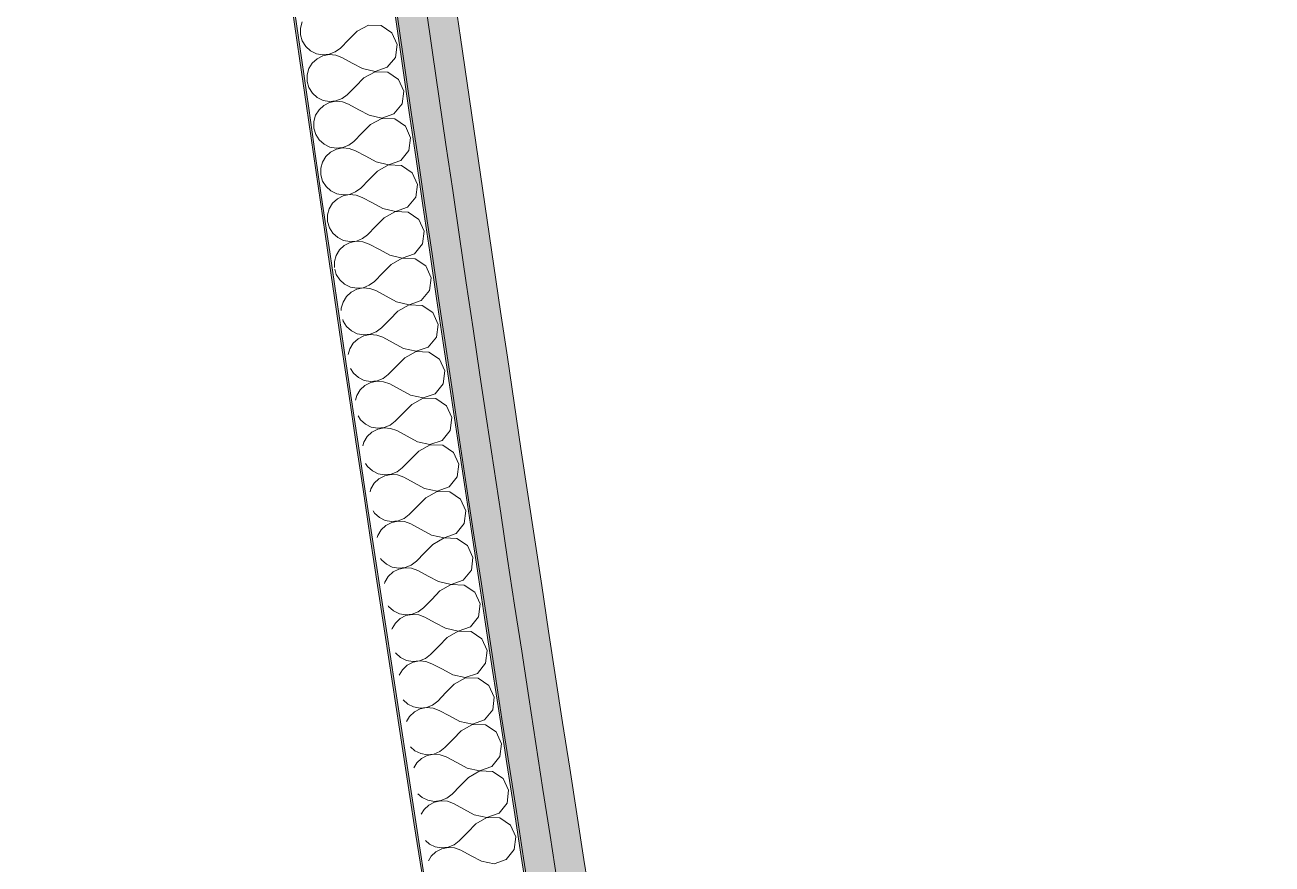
# Model space of a CAD drawing. Header units: millimetres. Extents: x -50172 to 90294, y -80883 to 25069.
# Drawn here: x -41749 to -41119, y -62961 to -62537 of the extents above; entities that cross this region are included whole.
import ezdxf
from ezdxf.enums import TextEntityAlignment as Align

# ---------------------------------------------------------------- set-up
doc = ezdxf.new("R2010")
doc.units = ezdxf.units.MM
doc.header["$MEASUREMENT"] = 0
doc.linetypes.add('Double Dashed', pattern=[1093.611073, 529.166651, -211.666656, 141.111112, -211.666656])
for name, color, linetype in [('A-25-M_Wall_Ext', 7, 'Continuous'), ('New_A-15-MG_Structural_Grid_Phase_2', 7, 'Continuous'), ('New_A-20-M_Floor_Slab', 7, 'Continuous'), ('New_A-25-M_Wall_Int', 7, 'Continuous')]:
    doc.layers.add(name, color=color, linetype=linetype)
for name, color, linetype, lineweight in [('A-25-M_Wall_Ext_Pen_No__1', 7, 'Continuous', 13), ('New_A-20-M_Floor_Slab_Pen_No__89', 8, 'Continuous', 20), ('New_A-25-M_Wall_Int_Pen_No__1', 7, 'Continuous', 13), ('New_A-25-M_Wall_Int_Pen_No__150', 7, 'Continuous', 0)]:
    doc.layers.add(name, color=color, linetype=linetype, lineweight=lineweight)
for name, color, linetype, lineweight, true_color in [('A-25-M_Wall_Ext_Pen_No__107', 7, 'Continuous', 15, 0xa6a6a6), ('New_A-15-MG_Structural_Grid_Phase_2_Pen_No__222', 7, 'Continuous', 13, 0x65af33), ('New_A-25-M_Wall_Int_Pen_No__107', 7, 'Continuous', 15, 0xa6a6a6), ('New_A-25-M_Wall_Int_Pen_No__81', 7, 'Continuous', 20, 0x6a6a6a)]:
    doc.layers.add(name, color=color, linetype=linetype, lineweight=lineweight, true_color=true_color)
doc.styles.add('GENERATED_STYLE_4', font='')
doc.styles.get('GENERATED_STYLE_4').set_extended_font_data('Swis721 BT')

# ---------------------------------------------------------------- blocks, each defined once
blk = doc.blocks.new('Slab_63_1', base_point=(-42333.29, -61441.2))
at = {"layer": 'New_A-20-M_Floor_Slab_Pen_No__89', "linetype": 'Continuous', "flags": 128}
blk.add_lwpolyline([(-42333.29, -61441.2), (-41972.22, -61401.42), (-41891.31, -61215.87), (-38443.39, -62719.34), (-39389.38, -64888.81), (-38066.61, -65465.6), (-36669.45, -66074.83), (-37137.69, -67148.64), (-37136.69, -67149.07), (-38218.56, -69630.14, -0.146996), (-40926.49, -67202.74, -0.080916), (-41673.87, -65403.74, -0.028315)], format="xyb", close=True, dxfattribs=at)
blk = doc.blocks.new('*X569')
at = {"layer": 'New_A-25-M_Wall_Int_Pen_No__150', "linetype": 'Continuous'}
for p, q in [((-41608.98, -62535), (-41609.87, -62538.16)), ((-41609.87, -62538.16), (-41609.85, -62541.45)), ((-41575.55, -62536.56), (-41581.23, -62539.74)), ((-41569.05, -62536.85), (-41575.55, -62536.56)), ((-41563.67, -62540.51), (-41569.05, -62536.85)), ((-41609.85, -62541.45), (-41608.94, -62544.61)), ((-41608.94, -62544.61), (-41607.2, -62547.4)), ((-41585.43, -62543.95), (-41589.64, -62548.17)), ((-41581.23, -62539.74), (-41585.43, -62543.95)), ((-41561.02, -62546.45), (-41563.67, -62540.51)), ((-41607.2, -62547.4), (-41604.76, -62549.61)), ((-41604.76, -62549.61), (-41601.82, -62551.07)), ((-41601.82, -62551.07), (-41598.58, -62551.66)), ((-41598.53, -62552.07), (-41601.46, -62553.56)), ((-41598.58, -62551.66), (-41595.31, -62551.35)), ((-41595.3, -62551.45), (-41598.53, -62552.07)), ((-41595.31, -62551.35), (-41592.25, -62550.16)), ((-41592.03, -62551.73), (-41595.3, -62551.45)), ((-41592.25, -62550.16), (-41589.64, -62548.17)), ((-41588.96, -62552.89), (-41592.03, -62551.73)), ((-41561.88, -62552.9), (-41561.02, -62546.45)), ((-41603.87, -62555.79), (-41605.58, -62558.59)), ((-41601.46, -62553.56), (-41603.87, -62555.79)), ((-41583.73, -62555.75), (-41588.96, -62552.89)), ((-41578.51, -62558.6), (-41583.73, -62555.75)), ((-41572.16, -62560.04), (-41566.01, -62557.93)), ((-41566.01, -62557.93), (-41561.88, -62552.9)), ((-41605.58, -62558.59), (-41606.46, -62561.76)), ((-41606.46, -62561.76), (-41606.44, -62565.05)), ((-41577.83, -62563.32), (-41582.03, -62567.54)), ((-41578.51, -62558.6), (-41572.16, -62560.04)), ((-41572.15, -62560.14), (-41577.83, -62563.32)), ((-41565.65, -62560.42), (-41572.15, -62560.14)), ((-41560.27, -62564.08), (-41565.65, -62560.42)), ((-41557.61, -62570.01), (-41560.27, -62564.08)), ((-41606.44, -62565.05), (-41605.53, -62568.21)), ((-41605.53, -62568.21), (-41603.79, -62571)), ((-41603.79, -62571), (-41601.35, -62573.2)), ((-41582.03, -62567.54), (-41586.23, -62571.76)), ((-41558.47, -62576.46), (-41557.61, -62570.01)), ((-41601.35, -62573.2), (-41598.4, -62574.66)), ((-41598.04, -62577.15), (-41600.45, -62579.38)), ((-41598.4, -62574.66), (-41595.17, -62575.25)), ((-41595.11, -62575.66), (-41598.04, -62577.15)), ((-41595.17, -62575.25), (-41591.9, -62574.94)), ((-41591.89, -62575.03), (-41595.11, -62575.66)), ((-41591.9, -62574.94), (-41588.84, -62573.74)), ((-41588.62, -62575.31), (-41591.89, -62575.03)), ((-41588.84, -62573.74), (-41586.23, -62571.76)), ((-41585.54, -62576.47), (-41588.62, -62575.31)), ((-41580.32, -62579.33), (-41585.54, -62576.47)), ((-41562.59, -62581.5), (-41558.47, -62576.46)), ((-41602.16, -62582.19), (-41603.04, -62585.36)), ((-41600.45, -62579.38), (-41602.16, -62582.19)), ((-41575.09, -62582.18), (-41580.32, -62579.33)), ((-41575.09, -62582.18), (-41568.75, -62583.61)), ((-41568.75, -62583.61), (-41562.59, -62581.5)), ((-41603.04, -62585.36), (-41603.02, -62588.64)), ((-41603.02, -62588.64), (-41602.11, -62591.8)), ((-41574.41, -62586.89), (-41578.6, -62591.11)), ((-41568.73, -62583.71), (-41574.41, -62586.89)), ((-41562.23, -62583.99), (-41568.73, -62583.71)), ((-41556.85, -62587.64), (-41562.23, -62583.99)), ((-41554.19, -62593.58), (-41556.85, -62587.64)), ((-41602.11, -62591.8), (-41600.36, -62594.59)), ((-41600.36, -62594.59), (-41597.92, -62596.79)), ((-41585.42, -62597.33), (-41582.8, -62595.34)), ((-41578.6, -62591.11), (-41582.8, -62595.34)), ((-41555.04, -62600.03), (-41554.19, -62593.58)), ((-41597.92, -62596.79), (-41594.98, -62598.25)), ((-41594.61, -62600.74), (-41597.02, -62602.97)), ((-41594.98, -62598.25), (-41591.75, -62598.84)), ((-41591.69, -62599.25), (-41594.61, -62600.74)), ((-41591.75, -62598.84), (-41588.48, -62598.52)), ((-41588.46, -62598.62), (-41591.69, -62599.25)), ((-41588.48, -62598.52), (-41585.42, -62597.33)), ((-41585.19, -62598.89), (-41588.46, -62598.62)), ((-41582.11, -62600.05), (-41585.19, -62598.89)), ((-41576.89, -62602.9), (-41582.11, -62600.05)), ((-41559.16, -62605.07), (-41555.04, -62600.03)), ((-41598.73, -62605.78), (-41599.61, -62608.95)), ((-41597.02, -62602.97), (-41598.73, -62605.78)), ((-41571.66, -62605.75), (-41576.89, -62602.9)), ((-41571.66, -62605.75), (-41565.31, -62607.19)), ((-41565.3, -62607.28), (-41570.97, -62610.47)), ((-41565.31, -62607.19), (-41559.16, -62605.07)), ((-41558.8, -62607.55), (-41565.3, -62607.28)), ((-41553.41, -62611.2), (-41558.8, -62607.55)), ((-41599.61, -62608.95), (-41599.59, -62612.24)), ((-41599.59, -62612.24), (-41598.67, -62615.39)), ((-41575.17, -62614.69), (-41579.36, -62618.92)), ((-41570.97, -62610.47), (-41575.17, -62614.69)), ((-41550.75, -62617.14), (-41553.41, -62611.2)), ((-41598.67, -62615.39), (-41596.92, -62618.18)), ((-41596.92, -62618.18), (-41594.48, -62620.38)), ((-41594.48, -62620.38), (-41591.53, -62621.83)), ((-41585.03, -62622.11), (-41581.98, -62620.91)), ((-41581.98, -62620.91), (-41579.36, -62618.92)), ((-41551.6, -62623.59), (-41550.75, -62617.14)), ((-41593.58, -62626.56), (-41595.29, -62629.37)), ((-41591.17, -62624.32), (-41593.58, -62626.56)), ((-41591.53, -62621.83), (-41588.3, -62622.42)), ((-41588.24, -62622.83), (-41591.17, -62624.32)), ((-41588.3, -62622.42), (-41585.03, -62622.11)), ((-41585.02, -62622.2), (-41588.24, -62622.83)), ((-41581.75, -62622.47), (-41585.02, -62622.2)), ((-41578.67, -62623.63), (-41581.75, -62622.47)), ((-41573.44, -62626.48), (-41578.67, -62623.63)), ((-41568.21, -62629.32), (-41573.44, -62626.48)), ((-41555.71, -62628.63), (-41551.6, -62623.59)), ((-41595.29, -62629.37), (-41596.16, -62632.54)), ((-41596.16, -62632.54), (-41596.14, -62635.83)), ((-41568.21, -62629.32), (-41561.86, -62630.75)), ((-41561.85, -62630.85), (-41567.52, -62634.04)), ((-41561.86, -62630.75), (-41555.71, -62628.63)), ((-41555.35, -62631.12), (-41561.85, -62630.85)), ((-41549.96, -62634.76), (-41555.35, -62631.12)), ((-41596.14, -62635.83), (-41595.21, -62638.98)), ((-41595.21, -62638.98), (-41593.47, -62641.77)), ((-41571.71, -62638.27), (-41575.91, -62642.49)), ((-41567.52, -62634.04), (-41571.71, -62638.27)), ((-41547.29, -62640.7), (-41549.96, -62634.76)), ((-41593.47, -62641.77), (-41591.03, -62643.97)), ((-41591.03, -62643.97), (-41588.08, -62645.42)), ((-41588.08, -62645.42), (-41584.84, -62646.01)), ((-41584.78, -62646.42), (-41587.71, -62647.91)), ((-41584.84, -62646.01), (-41581.58, -62645.69)), ((-41581.56, -62645.78), (-41584.78, -62646.42)), ((-41581.58, -62645.69), (-41578.52, -62644.49)), ((-41578.29, -62646.05), (-41581.56, -62645.78)), ((-41578.52, -62644.49), (-41575.91, -62642.49)), ((-41575.21, -62647.21), (-41578.29, -62646.05)), ((-41548.14, -62647.15), (-41547.29, -62640.7)), ((-41590.12, -62650.15), (-41591.82, -62652.96)), ((-41587.71, -62647.91), (-41590.12, -62650.15)), ((-41569.98, -62650.05), (-41575.21, -62647.21)), ((-41564.75, -62652.9), (-41569.98, -62650.05)), ((-41564.75, -62652.9), (-41558.4, -62654.32)), ((-41558.4, -62654.32), (-41552.25, -62652.19)), ((-41552.25, -62652.19), (-41548.14, -62647.15)), ((-41591.82, -62652.96), (-41592.7, -62656.13)), ((-41592.7, -62656.13), (-41592.67, -62659.01)), ((-41564.06, -62657.61), (-41568.25, -62661.84)), ((-41558.39, -62654.41), (-41564.06, -62657.61)), ((-41551.89, -62654.68), (-41558.39, -62654.41)), ((-41546.49, -62658.32), (-41551.89, -62654.68)), ((-41543.82, -62664.25), (-41546.49, -62658.32)), ((-41592.54, -62659.87), (-41591.75, -62662.57)), ((-41591.75, -62662.57), (-41590, -62665.36)), ((-41590, -62665.36), (-41587.55, -62667.56)), ((-41568.25, -62661.84), (-41572.44, -62666.07)), ((-41544.67, -62670.71), (-41543.82, -62664.25)), ((-41587.55, -62667.56), (-41584.6, -62669)), ((-41584.24, -62671.49), (-41586.64, -62673.73)), ((-41584.6, -62669), (-41581.37, -62669.59)), ((-41581.31, -62670), (-41584.24, -62671.49)), ((-41581.37, -62669.59), (-41578.1, -62669.27)), ((-41578.09, -62669.36), (-41581.31, -62670)), ((-41578.1, -62669.27), (-41575.05, -62668.06)), ((-41574.82, -62669.63), (-41578.09, -62669.36)), ((-41575.05, -62668.06), (-41572.44, -62666.07)), ((-41571.74, -62670.78), (-41574.82, -62669.63)), ((-41566.51, -62673.62), (-41571.74, -62670.78)), ((-41548.78, -62675.75), (-41544.67, -62670.71)), ((-41588.35, -62676.54), (-41589.22, -62679.71)), ((-41586.64, -62673.73), (-41588.35, -62676.54)), ((-41561.27, -62676.46), (-41566.51, -62673.62)), ((-41561.27, -62676.46), (-41554.92, -62677.88)), ((-41554.91, -62677.98), (-41560.58, -62681.18)), ((-41554.92, -62677.88), (-41548.78, -62675.75)), ((-41548.41, -62678.24), (-41554.91, -62677.98)), ((-41589.22, -62679.71), (-41589.21, -62680.86)), ((-41560.58, -62681.18), (-41564.76, -62685.41)), ((-41543.01, -62681.88), (-41548.41, -62678.24)), ((-41540.34, -62687.81), (-41543.01, -62681.88)), ((-41588.49, -62685.39), (-41588.26, -62686.16)), ((-41588.26, -62686.16), (-41586.51, -62688.94)), ((-41586.51, -62688.94), (-41584.07, -62691.14)), ((-41571.56, -62691.64), (-41568.95, -62689.64)), ((-41564.76, -62685.41), (-41568.95, -62689.64)), ((-41541.18, -62694.26), (-41540.34, -62687.81)), ((-41584.07, -62691.14), (-41581.12, -62692.58)), ((-41580.75, -62695.07), (-41583.15, -62697.31)), ((-41581.12, -62692.58), (-41577.88, -62693.17)), ((-41577.82, -62693.58), (-41580.75, -62695.07)), ((-41577.88, -62693.17), (-41574.62, -62692.84)), ((-41574.6, -62692.94), (-41577.82, -62693.58)), ((-41574.62, -62692.84), (-41571.56, -62691.64)), ((-41571.33, -62693.2), (-41574.6, -62692.94)), ((-41568.25, -62694.36), (-41571.33, -62693.2)), ((-41563.02, -62697.19), (-41568.25, -62694.36)), ((-41545.28, -62699.31), (-41541.18, -62694.26)), ((-41584.85, -62700.12), (-41585.67, -62703.12)), ((-41583.15, -62697.31), (-41584.85, -62700.12)), ((-41557.78, -62700.03), (-41563.02, -62697.19)), ((-41557.78, -62700.03), (-41551.43, -62701.44)), ((-41551.42, -62701.54), (-41557.08, -62704.74)), ((-41551.43, -62701.44), (-41545.28, -62699.31)), ((-41544.91, -62701.8), (-41551.42, -62701.54)), ((-41539.52, -62705.43), (-41544.91, -62701.8)), ((-41561.26, -62708.98), (-41565.45, -62713.21)), ((-41557.08, -62704.74), (-41561.26, -62708.98)), ((-41536.84, -62711.36), (-41539.52, -62705.43)), ((-41584.58, -62710.04), (-41583.01, -62712.52)), ((-41583.01, -62712.52), (-41580.57, -62714.72)), ((-41580.57, -62714.72), (-41577.61, -62716.16)), ((-41571.11, -62716.42), (-41568.06, -62715.21)), ((-41568.06, -62715.21), (-41565.45, -62713.21)), ((-41537.67, -62717.81), (-41536.84, -62711.36)), ((-41579.65, -62720.89), (-41581.35, -62723.71)), ((-41577.24, -62718.65), (-41579.65, -62720.89)), ((-41577.61, -62716.16), (-41574.38, -62716.74)), ((-41574.32, -62717.15), (-41577.24, -62718.65)), ((-41574.38, -62716.74), (-41571.11, -62716.42)), ((-41571.1, -62716.51), (-41574.32, -62717.15)), ((-41567.82, -62716.78), (-41571.1, -62716.51)), ((-41564.75, -62717.93), (-41567.82, -62716.78)), ((-41559.51, -62720.76), (-41564.75, -62717.93)), ((-41554.27, -62723.59), (-41559.51, -62720.76)), ((-41541.78, -62722.86), (-41537.67, -62717.81)), ((-41581.35, -62723.71), (-41582.02, -62726.17)), ((-41553.57, -62728.3), (-41557.75, -62732.54)), ((-41554.27, -62723.59), (-41547.92, -62725)), ((-41547.91, -62725.1), (-41553.57, -62728.3)), ((-41547.92, -62725), (-41541.78, -62722.86)), ((-41541.41, -62725.35), (-41547.91, -62725.1)), ((-41536.01, -62728.98), (-41541.41, -62725.35)), ((-41580.76, -62734.1), (-41579.5, -62736.1)), ((-41557.75, -62732.54), (-41561.93, -62736.78)), ((-41533.32, -62734.91), (-41536.01, -62728.98)), ((-41579.5, -62736.1), (-41577.05, -62738.3)), ((-41577.05, -62738.3), (-41574.1, -62739.74)), ((-41574.1, -62739.74), (-41570.86, -62740.32)), ((-41570.8, -62740.73), (-41573.72, -62742.23)), ((-41570.86, -62740.32), (-41567.59, -62739.99)), ((-41567.58, -62740.08), (-41570.8, -62740.73)), ((-41567.59, -62739.99), (-41564.54, -62738.78)), ((-41564.31, -62740.35), (-41567.58, -62740.08)), ((-41564.54, -62738.78), (-41561.93, -62736.78)), ((-41561.23, -62741.49), (-41564.31, -62740.35)), ((-41534.15, -62741.36), (-41533.32, -62734.91)), ((-41577.82, -62747.28), (-41578.36, -62749.25)), ((-41576.13, -62744.47), (-41577.82, -62747.28)), ((-41573.72, -62742.23), (-41576.13, -62744.47)), ((-41555.99, -62744.32), (-41561.23, -62741.49)), ((-41550.75, -62747.15), (-41555.99, -62744.32)), ((-41550.75, -62747.15), (-41544.4, -62748.56)), ((-41544.4, -62748.56), (-41538.25, -62746.42)), ((-41538.25, -62746.42), (-41534.15, -62741.36)), ((-41550.04, -62751.87), (-41554.22, -62756.11)), ((-41544.38, -62748.66), (-41550.04, -62751.87)), ((-41537.88, -62748.9), (-41544.38, -62748.66)), ((-41532.48, -62752.53), (-41537.88, -62748.9)), ((-41529.79, -62758.46), (-41532.48, -62752.53)), ((-41576.95, -62758.12), (-41575.96, -62759.68)), ((-41575.96, -62759.68), (-41573.52, -62761.87)), ((-41554.22, -62756.11), (-41558.4, -62760.35)), ((-41530.62, -62764.91), (-41529.79, -62758.46)), ((-41573.52, -62761.87), (-41570.56, -62763.31)), ((-41570.19, -62765.8), (-41572.59, -62768.04)), ((-41570.56, -62763.31), (-41567.33, -62763.89)), ((-41567.27, -62764.3), (-41570.19, -62765.8)), ((-41567.33, -62763.89), (-41564.06, -62763.56)), ((-41564.05, -62763.65), (-41567.27, -62764.3)), ((-41564.06, -62763.56), (-41561.01, -62762.35)), ((-41560.77, -62763.91), (-41564.05, -62763.65)), ((-41561.01, -62762.35), (-41558.4, -62760.35)), ((-41557.69, -62765.06), (-41560.77, -62763.91)), ((-41552.45, -62767.89), (-41557.69, -62765.06)), ((-41534.72, -62769.97), (-41530.62, -62764.91)), ((-41574.28, -62770.86), (-41574.69, -62772.36)), ((-41572.59, -62768.04), (-41574.28, -62770.86)), ((-41547.21, -62770.71), (-41552.45, -62767.89)), ((-41547.21, -62770.71), (-41540.86, -62772.12)), ((-41540.84, -62772.21), (-41546.5, -62775.42)), ((-41540.86, -62772.12), (-41534.72, -62769.97)), ((-41534.34, -62772.45), (-41540.84, -62772.21)), ((-41528.94, -62776.08), (-41534.34, -62772.45)), ((-41546.5, -62775.42), (-41550.68, -62779.67)), ((-41526.25, -62782), (-41528.94, -62776.08)), ((-41573.14, -62782.11), (-41572.42, -62783.25)), ((-41572.42, -62783.25), (-41569.97, -62785.45)), ((-41557.46, -62785.91), (-41554.85, -62783.91)), ((-41550.68, -62779.67), (-41554.85, -62783.91)), ((-41527.07, -62788.46), (-41526.25, -62782)), ((-41569.97, -62785.45), (-41567.01, -62786.88)), ((-41566.64, -62789.37), (-41569.04, -62791.62)), ((-41567.01, -62786.88), (-41563.78, -62787.46)), ((-41563.72, -62787.87), (-41566.64, -62789.37)), ((-41563.78, -62787.46), (-41560.51, -62787.13)), ((-41560.5, -62787.22), (-41563.72, -62787.87)), ((-41560.51, -62787.13), (-41557.46, -62785.91)), ((-41557.22, -62787.48), (-41560.5, -62787.22)), ((-41554.14, -62788.62), (-41557.22, -62787.48)), ((-41548.9, -62791.45), (-41554.14, -62788.62)), ((-41543.66, -62794.27), (-41548.9, -62791.45)), ((-41531.16, -62793.52), (-41527.07, -62788.46)), ((-41570.73, -62794.43), (-41571.02, -62795.5)), ((-41569.04, -62791.62), (-41570.73, -62794.43)), ((-41543.66, -62794.27), (-41537.3, -62795.67)), ((-41537.29, -62795.76), (-41542.95, -62798.98)), ((-41537.3, -62795.67), (-41531.16, -62793.52)), ((-41530.79, -62796), (-41537.29, -62795.76)), ((-41525.38, -62799.62), (-41530.79, -62796)), ((-41547.12, -62803.23), (-41551.29, -62807.47)), ((-41542.95, -62798.98), (-41547.12, -62803.23)), ((-41522.69, -62805.55), (-41525.38, -62799.62)), ((-41569.34, -62806.06), (-41568.86, -62806.83)), ((-41568.86, -62806.83), (-41566.41, -62809.02)), ((-41566.41, -62809.02), (-41563.45, -62810.45)), ((-41556.95, -62810.69), (-41553.9, -62809.48)), ((-41553.9, -62809.48), (-41551.29, -62807.47)), ((-41523.51, -62812), (-41522.69, -62805.55)), ((-41565.47, -62815.19), (-41567.16, -62818.01)), ((-41563.07, -62812.94), (-41565.47, -62815.19)), ((-41563.45, -62810.45), (-41560.22, -62811.02)), ((-41560.15, -62811.44), (-41563.07, -62812.94)), ((-41560.22, -62811.02), (-41556.95, -62810.69)), ((-41556.93, -62810.79), (-41560.15, -62811.44)), ((-41553.66, -62811.04), (-41556.93, -62810.79)), ((-41550.58, -62812.18), (-41553.66, -62811.04)), ((-41545.34, -62815), (-41550.58, -62812.18)), ((-41540.09, -62817.82), (-41545.34, -62815)), ((-41527.6, -62817.06), (-41523.51, -62812)), ((-41567.16, -62818.01), (-41567.34, -62818.67)), ((-41539.38, -62822.53), (-41543.55, -62826.78)), ((-41540.09, -62817.82), (-41533.74, -62819.22)), ((-41533.72, -62819.31), (-41539.38, -62822.53)), ((-41533.74, -62819.22), (-41527.6, -62817.06)), ((-41527.22, -62819.55), (-41533.72, -62819.31)), ((-41521.81, -62823.17), (-41527.22, -62819.55)), ((-41543.55, -62826.78), (-41547.72, -62831.03)), ((-41519.11, -62829.09), (-41521.81, -62823.17)), ((-41519.93, -62835.54), (-41519.11, -62829.09)), ((-41565.55, -62829.97), (-41565.28, -62830.4)), ((-41565.28, -62830.4), (-41562.83, -62832.59)), ((-41562.83, -62832.59), (-41559.87, -62834.02)), ((-41559.87, -62834.02), (-41556.64, -62834.59)), ((-41556.57, -62835), (-41559.49, -62836.51)), ((-41556.64, -62834.59), (-41553.37, -62834.25)), ((-41553.36, -62834.35), (-41556.57, -62835)), ((-41553.37, -62834.25), (-41550.32, -62833.04)), ((-41550.08, -62834.6), (-41553.36, -62834.35)), ((-41550.32, -62833.04), (-41547.72, -62831.03)), ((-41547, -62835.74), (-41550.08, -62834.6)), ((-41524.01, -62840.61), (-41519.93, -62835.54)), ((-41563.58, -62841.57), (-41563.66, -62841.88)), ((-41561.89, -62838.76), (-41563.58, -62841.57)), ((-41559.49, -62836.51), (-41561.89, -62838.76)), ((-41541.75, -62838.56), (-41547, -62835.74)), ((-41536.51, -62841.37), (-41541.75, -62838.56)), ((-41536.51, -62841.37), (-41530.15, -62842.77)), ((-41530.15, -62842.77), (-41524.01, -62840.61)), ((-41535.79, -62846.08), (-41539.96, -62850.34)), ((-41530.14, -62842.86), (-41535.79, -62846.08)), ((-41523.63, -62843.09), (-41530.14, -62842.86)), ((-41518.22, -62846.71), (-41523.63, -62843.09)), ((-41515.52, -62852.63), (-41518.22, -62846.71)), ((-41561.76, -62853.85), (-41561.69, -62853.97)), ((-41561.69, -62853.97), (-41559.24, -62856.15)), ((-41539.96, -62850.34), (-41544.12, -62854.59)), ((-41516.33, -62859.08), (-41515.52, -62852.63)), ((-41559.24, -62856.15), (-41556.28, -62857.58)), ((-41555.9, -62860.07), (-41558.29, -62862.32)), ((-41556.28, -62857.58), (-41553.04, -62858.15)), ((-41552.98, -62858.56), (-41555.9, -62860.07)), ((-41553.04, -62858.15), (-41549.78, -62857.81)), ((-41549.76, -62857.91), (-41552.98, -62858.56)), ((-41549.78, -62857.81), (-41546.73, -62856.6)), ((-41546.49, -62858.16), (-41549.76, -62857.91)), ((-41546.73, -62856.6), (-41544.12, -62854.59)), ((-41543.4, -62859.3), (-41546.49, -62858.16)), ((-41538.16, -62862.11), (-41543.4, -62859.3)), ((-41520.42, -62864.15), (-41516.33, -62859.08)), ((-41558.29, -62862.32), (-41559.97, -62865.13)), ((-41532.91, -62864.92), (-41538.16, -62862.11)), ((-41532.91, -62864.92), (-41526.55, -62866.31)), ((-41526.54, -62866.41), (-41532.19, -62869.63)), ((-41526.55, -62866.31), (-41520.42, -62864.15)), ((-41520.04, -62866.63), (-41526.54, -62866.41)), ((-41514.62, -62870.25), (-41520.04, -62866.63)), ((-41532.19, -62869.63), (-41536.35, -62873.89)), ((-41511.92, -62876.16), (-41514.62, -62870.25)), ((-41557.99, -62877.61), (-41555.63, -62879.72)), ((-41555.63, -62879.72), (-41552.67, -62881.15)), ((-41543.12, -62880.15), (-41540.52, -62878.14)), ((-41536.35, -62873.89), (-41540.52, -62878.14)), ((-41512.72, -62882.62), (-41511.92, -62876.16)), ((-41554.68, -62885.89), (-41556.26, -62888.53)), ((-41552.29, -62883.63), (-41554.68, -62885.89)), ((-41552.67, -62881.15), (-41549.43, -62881.71)), ((-41549.37, -62882.12), (-41552.29, -62883.63)), ((-41549.43, -62881.71), (-41546.17, -62881.37)), ((-41546.15, -62881.47), (-41549.37, -62882.12)), ((-41546.17, -62881.37), (-41543.12, -62880.15)), ((-41542.88, -62881.72), (-41546.15, -62881.47)), ((-41539.79, -62882.85), (-41542.88, -62881.72)), ((-41534.55, -62885.66), (-41539.79, -62882.85)), ((-41529.3, -62888.47), (-41534.55, -62885.66)), ((-41516.8, -62887.69), (-41512.72, -62882.62)), ((-41529.3, -62888.47), (-41522.94, -62889.86)), ((-41522.92, -62889.95), (-41528.57, -62893.18)), ((-41522.94, -62889.86), (-41516.8, -62887.69)), ((-41516.42, -62890.17), (-41522.92, -62889.95)), ((-41511.01, -62893.78), (-41516.42, -62890.17)), ((-41532.73, -62897.44), (-41536.9, -62901.7)), ((-41528.57, -62893.18), (-41532.73, -62897.44)), ((-41508.3, -62899.7), (-41511.01, -62893.78)), ((-41554.24, -62901.3), (-41552, -62903.28)), ((-41552, -62903.28), (-41549.05, -62904.71)), ((-41549.05, -62904.71), (-41545.81, -62905.27)), ((-41545.81, -62905.27), (-41542.54, -62904.93)), ((-41542.54, -62904.93), (-41539.49, -62903.71)), ((-41539.49, -62903.71), (-41536.9, -62901.7)), ((-41509.1, -62906.15), (-41508.3, -62899.7)), ((-41551.05, -62909.45), (-41552.55, -62911.95)), ((-41548.66, -62907.19), (-41551.05, -62909.45)), ((-41545.75, -62905.68), (-41548.66, -62907.19)), ((-41542.53, -62905.02), (-41545.75, -62905.68)), ((-41539.25, -62905.27), (-41542.53, -62905.02)), ((-41536.17, -62906.41), (-41539.25, -62905.27)), ((-41530.92, -62909.21), (-41536.17, -62906.41)), ((-41525.67, -62912.02), (-41530.92, -62909.21)), ((-41519.31, -62913.4), (-41513.17, -62911.23)), ((-41513.17, -62911.23), (-41509.1, -62906.15)), ((-41524.94, -62916.73), (-41529.1, -62920.98)), ((-41525.67, -62912.02), (-41519.31, -62913.4)), ((-41519.29, -62913.49), (-41524.94, -62916.73)), ((-41512.79, -62913.71), (-41519.29, -62913.49)), ((-41507.37, -62917.31), (-41512.79, -62913.71)), ((-41504.66, -62923.23), (-41507.37, -62917.31)), ((-41529.1, -62920.98), (-41533.26, -62925.25)), ((-41505.46, -62929.69), (-41504.66, -62923.23)), ((-41550.48, -62924.96), (-41548.37, -62926.84)), ((-41548.37, -62926.84), (-41545.41, -62928.26)), ((-41545.41, -62928.26), (-41542.17, -62928.83)), ((-41542.11, -62929.24), (-41545.02, -62930.75)), ((-41542.17, -62928.83), (-41538.9, -62928.48)), ((-41538.89, -62928.58), (-41542.11, -62929.24)), ((-41538.9, -62928.48), (-41535.86, -62927.26)), ((-41535.61, -62928.82), (-41538.89, -62928.58)), ((-41535.86, -62927.26), (-41533.26, -62925.25)), ((-41532.53, -62929.95), (-41535.61, -62928.82)), ((-41527.28, -62932.76), (-41532.53, -62929.95)), ((-41509.53, -62934.76), (-41505.46, -62929.69)), ((-41547.41, -62933.01), (-41548.83, -62935.38)), ((-41545.02, -62930.75), (-41547.41, -62933.01)), ((-41522.02, -62935.56), (-41527.28, -62932.76)), ((-41522.02, -62935.56), (-41515.66, -62936.93)), ((-41515.66, -62936.93), (-41509.53, -62934.76)), ((-41521.29, -62940.27), (-41525.45, -62944.53)), ((-41515.65, -62937.03), (-41521.29, -62940.27)), ((-41509.15, -62937.24), (-41515.65, -62937.03)), ((-41503.73, -62940.85), (-41509.15, -62937.24)), ((-41501.01, -62946.76), (-41503.73, -62940.85)), ((-41546.73, -62948.61), (-41544.71, -62950.4)), ((-41532.2, -62950.81), (-41529.61, -62948.79)), ((-41525.45, -62944.53), (-41529.61, -62948.79)), ((-41501.8, -62953.22), (-41501.01, -62946.76)), ((-41544.71, -62950.4), (-41541.75, -62951.82)), ((-41541.37, -62954.31), (-41543.75, -62956.56)), ((-41541.75, -62951.82), (-41538.52, -62952.38)), ((-41538.45, -62952.79), (-41541.37, -62954.31)), ((-41538.52, -62952.38), (-41535.25, -62952.03)), ((-41535.23, -62952.13), (-41538.45, -62952.79)), ((-41535.25, -62952.03), (-41532.2, -62950.81)), ((-41531.96, -62952.37), (-41535.23, -62952.13)), ((-41528.87, -62953.5), (-41531.96, -62952.37)), ((-41523.62, -62956.3), (-41528.87, -62953.5)), ((-41505.87, -62958.29), (-41501.8, -62953.22)), ((-41543.75, -62956.56), (-41545.11, -62958.84)), ((-41518.36, -62959.1), (-41523.62, -62956.3)), ((-41518.36, -62959.1), (-41512, -62960.47)), ((-41512, -62960.47), (-41505.87, -62958.29))]:
    blk.add_line(p, q, dxfattribs=at)
blk = doc.blocks.new('Wall_145_1', base_point=(-41650.69, -61617.63))
at = {"layer": 'New_A-25-M_Wall_Int_Pen_No__107', "linetype": 'Continuous'}
for points in [[(-41684.58, -61586.49, 0.020402), (-41209.12, -64570.51), (-41194.31, -64568.08, -0.020347), (-41668.66, -61593.43)], [(-41666.62, -61610.69, 0.02023), (-41194.31, -64568.08), (-41179.5, -64565.64, -0.020174), (-41650.69, -61617.63)]]:
    blk.add_hatch(color=256, dxfattribs=at).paths.add_polyline_path(points)
at = {"layer": 'New_A-25-M_Wall_Int_Pen_No__81', "linetype": 'Continuous', "lineweight": 0, "true_color": 0x353535}
for points in [[(-41748.55, -61486.6, 0.021109), (-41260.46, -64578.96), (-41259.47, -64578.8, -0.021106), (-41747.49, -61487.06)], [(-41687.67, -61568.78, 0.020523), (-41210.1, -64570.68), (-41209.12, -64570.51, -0.02052), (-41686.6, -61569.24)]]:
    blk.add_hatch(color=250, dxfattribs=at).paths.add_polyline_path(points)
at = {"layer": 'New_A-25-M_Wall_Int_Pen_No__1', "linetype": 'Continuous'}
for radius, start, end in [(37093.18, 186.548948, 191.387908), (37092.18, 186.551629, 191.387963), (37042.18, 186.685976, 191.390723), (37041.18, 186.688668, 191.390778), (37026.18, 186.729082, 191.391608), (37011.18, 186.769546, 191.392438)]:
    blk.add_arc((-4897.54, -57254.9), radius, start, end, dxfattribs=at)
at = {"layer": 'New_A-25-M_Wall_Int', "color": 250, "lineweight": 50, "true_color": 0x2a2a2a}
blk.add_blockref('*X569', (0, 0), dxfattribs=at)
blk = doc.blocks.new('Wall_353_1', base_point=(-42568.57, -61112.06))
at = {"layer": 'A-25-M_Wall_Ext_Pen_No__107', "linetype": 'Continuous'}
h = blk.add_hatch(dxfattribs=at)
h.set_pattern_fill('Plaster_0001', color=256, style=0, pattern_type=2)
h.set_pattern_definition([(99.1803, (0, 0), (170.98653, 27.63342), [0, -100]), (99.1803, (-93.47, 35.54), (170.98653, 27.63342), [0, -100])])
h.paths.add_polyline_path([(-42246.24, -61079.17, 0.02926), (-41552.13, -65375.36), (-41537.52, -65371.96, -0.029259), (-42231.32, -61077.65)])
at = {"layer": 'A-25-M_Wall_Ext_Pen_No__107', "linetype": 'Continuous', "lineweight": 0, "true_color": 0x535353}
for points in [[(-42248.23, -61079.38, 0.02926), (-41554.07, -65375.82), (-41552.13, -65375.36, -0.02926), (-42246.24, -61079.17)], [(-42399.45, -61094.81, 0.02927), (-41702.11, -65410.33), (-41700.16, -65409.87, -0.02927), (-42397.46, -61094.6)]]:
    blk.add_hatch(color=251, dxfattribs=at).paths.add_polyline_path(points)
at = {"layer": 'A-25-M_Wall_Ext_Pen_No__107', "linetype": 'Continuous'}
h = blk.add_hatch(dxfattribs=at)
h.set_pattern_fill('Batt_Insulation_0001', color=256, style=0, pattern_type=2)
h.set_pattern_definition([(60, (0, 0), (-43.30127, 25), []), (120, (0, 0), (43.30127, 25), [])])
h.paths.add_polyline_path([(-42516.84, -61106.78, 0.029278), (-41817.04, -65437.12), (-41719.64, -65414.41, -0.029271), (-42417.35, -61096.63)])
h = blk.add_hatch(dxfattribs=at)
h.set_pattern_fill('Plywood_0001', color=256, style=0, pattern_type=2)
h.set_pattern_definition([(0, (0, 0), (0, 200), [])])
h.paths.add_polyline_path([(-42417.35, -61096.63, 0.029271), (-41719.64, -65414.41), (-41702.11, -65410.33, -0.02927), (-42399.45, -61094.81)])
at = {"layer": 'A-25-M_Wall_Ext_Pen_No__1', "linetype": 'Continuous'}
for radius, end in [(37200.42, 192.529439), (37217.42, 192.529709), (37215.42, 192.529677), (37387.42, 192.532402), (37369.42, 192.532118), (37367.42, 192.532086)]:
    blk.add_arc((-5223.03, -57301.65), radius, 185.825796, end, dxfattribs=at)
blk = doc.blocks.new('Standard grid marker_28')
at = {"layer": 'New_A-15-MG_Structural_Grid_Phase_2_Pen_No__222', "linetype": 'Double Dashed'}
blk.add_arc((0, 0), 37050.42, 0, 16.800697, dxfattribs=at)
at = {"layer": 'New_A-15-MG_Structural_Grid_Phase_2_Pen_No__222', "style": 'GENERATED_STYLE_4'}
blk.add_attdef('AC_MarkerText_1', text='', height=350, rotation=160.71411, dxfattribs=at).set_placement((37050.42, -456.61), align=Align.MIDDLE_CENTER)

msp = doc.modelspace()

# ---------------------------------------------------------------- block references
at = {"layer": 'A-25-M_Wall_Ext', "color": 250, "lineweight": 50, "true_color": 0x2a2a2a}
msp.add_blockref('Wall_353_1', (-42568.57, -61112.06), dxfattribs=at)
at = {"layer": 'New_A-15-MG_Structural_Grid_Phase_2', "color": 8, "linetype": 'Continuous', "lineweight": 15, "zscale": 1000, "rotation": 175.7263039143517}
msp.add_blockref('Standard grid marker_28', (-5223.03, -57301.65), dxfattribs=at)
at = {"layer": 'New_A-20-M_Floor_Slab', "color": 8, "linetype": 'Continuous', "lineweight": 20}
msp.add_blockref('Slab_63_1', (-42333.29, -61441.2), dxfattribs=at)
at = {"layer": 'New_A-25-M_Wall_Int', "color": 250, "lineweight": 50, "true_color": 0x2a2a2a}
msp.add_blockref('Wall_145_1', (-41650.69, -61617.63), dxfattribs=at)

doc.saveas('drawing.dxf')
